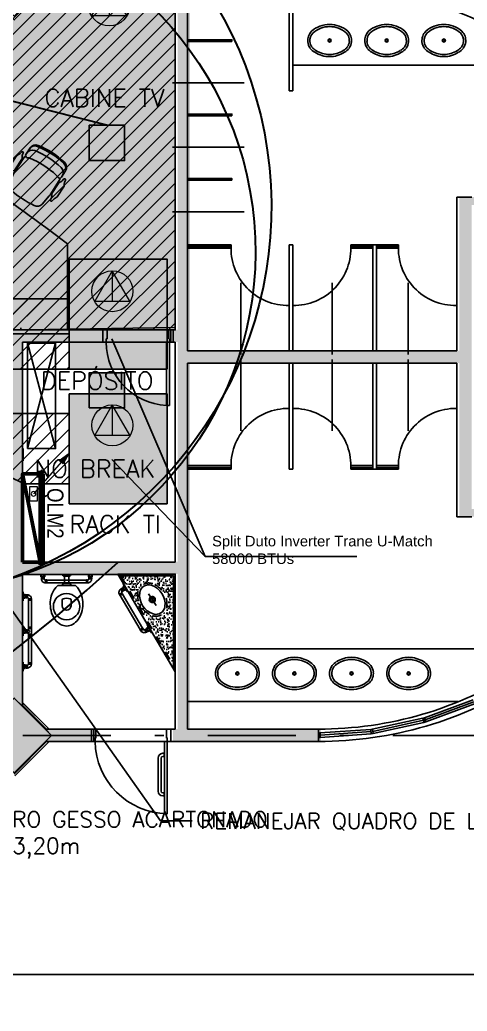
# Model space of a CAD drawing. Header units: millimetres. Extents: x 182 to 575, y -105 to 95.
# Drawn here: x 337.6 to 342.68, y -5.39 to 5.88 of the extents above; entities that cross this region are included whole.
import ezdxf
from ezdxf import colors
from ezdxf.entities.mleader import LeaderData, LeaderLine
from ezdxf.math import Vec2, Vec3

# ---------------------------------------------------------------- set-up
doc = ezdxf.new("R2010")
doc.units = ezdxf.units.MM
doc.header["$MEASUREMENT"] = 0
doc.linetypes.add('DASHDOT', pattern=[1, 0.5, -0.25, 0, -0.25])
doc.linetypes.add('DASHED', pattern=[0.75, 0.5, -0.25])
for name, color, linetype, lineweight in [('1', 1, 'Continuous', 9), ('2', 2, 'Continuous', 20), ('252', 252, 'Continuous', 20), ('3', 3, 'Continuous', 20), ('auxiliar eletrica 252', 252, 'Continuous', 20), ('auxiliar eletrica am', 2, 'Continuous', 20), ('eletroduto eletrica', 152, 'EL', 30), ('Quadros eletricos', 5, 'Continuous', 50), ('TEXTO ELETRICA', 2, 'Continuous', 20)]:
    doc.layers.add(name, color=color, linetype=linetype, lineweight=lineweight)
for name, color, linetype in [('ALV_HT', 253, 'Continuous'), ('ar condicionado', 160, 'Continuous'), ('base', 253, 'Continuous'), ('construir', 10, 'Continuous'), ('CORRIMÃO', 41, 'Continuous'), ('EIXOS', 31, 'DASHDOT'), ('FORRO', 253, 'Continuous'), ('LAY_1', 1, 'Continuous'), ('LAY_2', 2, 'Continuous'), ('LUMINOTECNICA', 170, 'Continuous'), ('Mob', 252, 'Continuous'), ('PVC', 2, 'Continuous'), ('SAN', 1, 'Continuous'), ('SANFINAL', 7, 'Continuous')]:
    doc.layers.add(name, color=color, linetype=linetype)
doc.styles.add('ARIAL', font='arial.ttf')
doc.styles.get("Standard").update_dxf_attribs({"font": 'romans.shx'})
doc.styles.add('TECNO', font='technic_.ttf', dxfattribs={"width": 0.7})
doc.linetypes.add('EL', pattern='A,0.5,-0.2,["EL",Standard,S=0.1,R=0,X=-0.08,Y=-0.05],-0.175', length=0.875)

# ---------------------------------------------------------------- blocks, each defined once
blk = doc.blocks.new('XR_BL2_AND_MON-REV15$0$P50X50')
at = {"layer": 'base'}
blk.add_hatch(color=256, dxfattribs=at).paths.add_polyline_path([(0, -0.424), (0.424, 0), (0, 0.424), (-0.424, 0)])
at = {"layer": 'base', "linetype": 'ByBlock'}
blk.add_lwpolyline([(0, -0.424), (0.424, 0), (0, 0.424), (-0.424, 0)], close=True, dxfattribs=at)
blk = doc.blocks.new('XR_BL2_AND_MON-REV15$0$PILAR 60X60_45')
at = {"layer": 'base'}
blk.add_blockref('XR_BL2_AND_MON-REV15$0$P50X50', (0, 0), dxfattribs=at)
blk = doc.blocks.new('XR_BL2_AND_MON-REV15$0$P8014PL')
at = {"layer": 'base'}
for p, q in [((-0.075, 0.14), (-0.075, 0.859)), ((-0.075, 0.859), (-0.04, 0.859)), ((-0.04, 0.14), (-0.04, 0.859)), ((-0.8, 0), (-0.8, 0.14)), ((-0.8, 0.14), (-0.76, 0.14)), ((-0.76, 0.1), (-0.76, 0.14)), ((-0.04, 0.14), (-0.075, 0.14)), ((-0.04, 0.1), (-0.04, 0.14)), ((0, 0.14), (-0.04, 0.14)), ((0, 0), (0, 0.14)), ((-0.8, 0), (-0.75, 0)), ((-0.76, 0.1), (-0.75, 0.1)), ((-0.75, 0), (-0.75, 0.1)), ((-0.05, 0), (-0.05, 0.1)), ((-0.04, 0.1), (-0.05, 0.1)), ((0, 0), (-0.05, 0))]:
    blk.add_line(p, q, dxfattribs=at)
blk.add_arc((-0.04, 0.14), 0.72, 92.7863, 180, dxfattribs=at)
blk = doc.blocks.new('Cuba01_pl')
at = {"layer": 'SAN'}
for radius in [0.018, 0.013]:
    blk.add_circle((0, 0), radius, dxfattribs=at)
at = {"layer": 'SANFINAL'}
for centre, radius, start, end in [((-0.071, -0.03), 0.191, 120.725, 141.4841), ((-0.002, -0.124), 0.307, 89.5504, 122.7375), ((-0.002, -0.124), 0.282, 89.5504, 122.828), ((0.002, -0.124), 0.307, 57.2625, 90.4496), ((0.002, -0.124), 0.282, 57.172, 90.4496), ((0.071, -0.03), 0.191, 38.5159, 59.275), ((-0.097, 0.001), 0.152, 174.4524, 224.3819), ((-0.091, -0.004), 0.159, 144.5232, 173.1767), ((-0.091, -0.004), 0.134, 144.8047, 173.0573), ((-0.097, 0.001), 0.127, 174.578, 224.0021), ((-0.071, -0.03), 0.166, 120.5755, 141.2533), ((0.071, -0.03), 0.166, 38.7467, 59.4245), ((0.097, 0.001), 0.127, 315.9979, 5.422), ((0.091, -0.004), 0.134, 6.9427, 35.1953), ((0.097, 0.001), 0.152, 315.6181, 5.5476), ((0.091, -0.004), 0.159, 6.8233, 35.4768), ((-0.002, 0.123), 0.306, 228.3244, 270.4838), ((-0.002, 0.123), 0.281, 228.5041, 270.4838), ((0.002, 0.123), 0.281, 269.5162, 311.4959), ((0.002, 0.123), 0.306, 269.5162, 311.6756)]:
    blk.add_arc(centre, radius, start, end, dxfattribs=at)
blk = doc.blocks.new('W_BARRA_VASO_3ART2')
at = {"layer": 'PVC', "color": 0}
for p, q in [((0, 0), (0, -0.006)), ((0.103, 0), (0.103, -0.006)), ((0.4, 0), (0.4, -0.006)), ((0.503, 0), (0.503, -0.006)), ((0.8, 0), (0.8, -0.006)), ((0.903, 0), (0.903, -0.006)), ((0, -0.006), (0.103, -0.006)), ((0.03, -0.006), (0.03, -0.03)), ((0.03, -0.03), (0.073, -0.03)), ((0.035, -0.052), (0.035, -0.04)), ((0.035, -0.04), (0.068, -0.04)), ((0.068, -0.052), (0.035, -0.052)), ((0.035, -0.052), (0.036, -0.055)), ((0.036, -0.03), (0.036, -0.04)), ((0.036, -0.055), (0.067, -0.055)), ((0.041, -0.006), (0.041, -0.03)), ((0.062, -0.006), (0.062, -0.03)), ((0.067, -0.03), (0.067, -0.04)), ((0.068, -0.052), (0.067, -0.055)), ((0.068, -0.052), (0.068, -0.04)), ((0.073, -0.006), (0.073, -0.03)), ((0.083, -0.067), (0.081, -0.068)), ((0.081, -0.1), (0.081, -0.068)), ((0.083, -0.101), (0.081, -0.1)), ((0.083, -0.067), (0.083, -0.101)), ((0.083, -0.067), (0.095, -0.067)), ((0.083, -0.101), (0.095, -0.101)), ((0.095, -0.101), (0.095, -0.067)), ((0.405, -0.068), (0.095, -0.068)), ((0.405, -0.1), (0.095, -0.1)), ((0.503, -0.006), (0.4, -0.006)), ((0.405, -0.101), (0.405, -0.067)), ((0.417, -0.067), (0.405, -0.067)), ((0.417, -0.101), (0.405, -0.101)), ((0.417, -0.067), (0.417, -0.101)), ((0.417, -0.067), (0.42, -0.068)), ((0.417, -0.101), (0.42, -0.1)), ((0.42, -0.1), (0.42, -0.068)), ((0.436, -0.068), (0.42, -0.068)), ((0.483, -0.1), (0.42, -0.1)), ((0.43, -0.006), (0.43, -0.03)), ((0.473, -0.03), (0.43, -0.03)), ((0.435, -0.051), (0.435, -0.039)), ((0.468, -0.039), (0.435, -0.039)), ((0.435, -0.051), (0.436, -0.054)), ((0.435, -0.051), (0.468, -0.051)), ((0.436, -0.03), (0.436, -0.039)), ((0.467, -0.054), (0.436, -0.054)), ((0.436, -0.068), (0.436, -0.054)), ((0.441, -0.006), (0.441, -0.03)), ((0.462, -0.006), (0.462, -0.03)), ((0.467, -0.03), (0.467, -0.039)), ((0.468, -0.051), (0.467, -0.054)), ((0.467, -0.068), (0.467, -0.054)), ((0.483, -0.068), (0.467, -0.068)), ((0.468, -0.051), (0.468, -0.039)), ((0.473, -0.006), (0.473, -0.03)), ((0.486, -0.067), (0.483, -0.068)), ((0.483, -0.1), (0.483, -0.068)), ((0.486, -0.101), (0.483, -0.1)), ((0.486, -0.067), (0.486, -0.101)), ((0.486, -0.067), (0.498, -0.067)), ((0.486, -0.101), (0.498, -0.101)), ((0.498, -0.101), (0.498, -0.067)), ((0.498, -0.068), (0.808, -0.068)), ((0.498, -0.1), (0.808, -0.1)), ((0.903, -0.006), (0.8, -0.006)), ((0.808, -0.101), (0.808, -0.067)), ((0.82, -0.067), (0.808, -0.067)), ((0.82, -0.101), (0.808, -0.101)), ((0.82, -0.067), (0.82, -0.101)), ((0.82, -0.067), (0.822, -0.068)), ((0.82, -0.101), (0.822, -0.1)), ((0.822, -0.1), (0.822, -0.068)), ((0.83, -0.006), (0.83, -0.03)), ((0.873, -0.03), (0.83, -0.03)), ((0.868, -0.04), (0.835, -0.04)), ((0.835, -0.052), (0.835, -0.04)), ((0.835, -0.052), (0.868, -0.052)), ((0.835, -0.052), (0.836, -0.055)), ((0.836, -0.03), (0.836, -0.04)), ((0.867, -0.055), (0.836, -0.055)), ((0.841, -0.006), (0.841, -0.03)), ((0.862, -0.006), (0.862, -0.03)), ((0.867, -0.03), (0.867, -0.04)), ((0.868, -0.052), (0.867, -0.055)), ((0.868, -0.052), (0.868, -0.04)), ((0.873, -0.006), (0.873, -0.03))]:
    blk.add_line(p, q, dxfattribs=at)
for centre, radius, start, end in [((0.081, -0.055), 0.0453, 179.998, 270.002), ((0.081, -0.055), 0.0136, 179.5263, 270), ((0.452, -0.062), 0.0172, 202.6199, 337.3801), ((0.822, -0.055), 0.0136, 270, 0.4737), ((0.822, -0.055), 0.0453, 269.998, 0.002)]:
    blk.add_arc(centre, radius, start, end, dxfattribs=at)
blk = doc.blocks.new('BAC-PL2')
for p, q in [((0, 0), (0.005, 0)), ((0.025, 0.025), (0.105, 0.025)), ((0.025, -0.025), (0.105, -0.025))]:
    blk.add_line(p, q)
for points in [[(0.13, 0.1), (0.13, -0.1, 0.056984), (0.163, -0.131, 0.085116), (0.249, -0.174, 0.090221), (0.34, -0.185, 0.074494), (0.439, -0.17, 0.085116), (0.517, -0.131, 0.106255), (0.572, -0.068, 0.128271), (0.59, 0, 0.128271), (0.572, 0.068, 0.106255), (0.517, 0.131, 0.085116), (0.439, 0.17, 0.074494), (0.34, 0.185, 0.074494), (0.241, 0.17, 0.085116), (0.163, 0.131, 0.056984)], [(0.295, 0.05, 0.326276), (0.281, 0.04, 0.155871), (0.281, -0.04, 0.326276), (0.295, -0.05), (0.36, -0.05, 1), (0.36, 0.05)]]:
    blk.add_lwpolyline(points, format="xyb", close=True)
for points in [[(0, -0.05, 0.414214), (0.025, -0.025), (0.025, 0.025, 0.414483), (0, 0.05)], [(0.13, 0.05, 0.414483), (0.105, 0.025), (0.105, -0.025, 0.414214), (0.13, -0.05)]]:
    blk.add_lwpolyline(points, format="xyb")
blk.add_circle((0.37, 0), 0.15)
blk = doc.blocks.new('DEF')
at = {"layer": 'PVC', "color": 0}
for p, q in [((0, 0.641), (0.006, 0.641)), ((0.006, 0.641), (0.006, 0.538)), ((0.006, 0.611), (0.03, 0.611)), ((0.006, 0.6), (0.03, 0.6)), ((0.006, 0.578), (0.03, 0.578)), ((0.006, 0.567), (0.03, 0.567)), ((0.03, 0.611), (0.03, 0.567)), ((0.03, 0.605), (0.04, 0.605)), ((0.03, 0.573), (0.04, 0.573)), ((0.04, 0.606), (0.04, 0.573)), ((0.052, 0.606), (0.04, 0.606)), ((0.052, 0.573), (0.04, 0.573)), ((0.052, 0.573), (0.052, 0.606)), ((0.052, 0.606), (0.055, 0.605)), ((0.052, 0.573), (0.055, 0.573)), ((0.055, 0.605), (0.055, 0.573)), ((0, 0.538), (0.006, 0.538)), ((0.067, 0.557), (0.068, 0.56)), ((0.067, 0.557), (0.101, 0.557)), ((0.067, 0.557), (0.067, 0.545)), ((0.101, 0.545), (0.067, 0.545)), ((0.1, 0.56), (0.068, 0.56)), ((0.068, 0.095), (0.068, 0.545)), ((0.101, 0.557), (0.1, 0.56)), ((0.1, 0.095), (0.1, 0.545)), ((0.101, 0.557), (0.101, 0.545)), ((0, 0.103), (0.006, 0.103)), ((0, 0), (0.006, 0)), ((0.006, 0), (0.006, 0.103)), ((0.006, 0.073), (0.03, 0.073)), ((0.006, 0.062), (0.03, 0.062)), ((0.006, 0.041), (0.03, 0.041)), ((0.006, 0.03), (0.03, 0.03)), ((0.03, 0.03), (0.03, 0.073)), ((0.03, 0.067), (0.04, 0.067)), ((0.03, 0.036), (0.04, 0.036)), ((0.052, 0.068), (0.04, 0.068)), ((0.04, 0.035), (0.04, 0.068)), ((0.052, 0.035), (0.04, 0.035)), ((0.052, 0.068), (0.052, 0.035)), ((0.052, 0.068), (0.055, 0.067)), ((0.052, 0.035), (0.055, 0.036)), ((0.055, 0.036), (0.055, 0.067)), ((0.101, 0.095), (0.067, 0.095)), ((0.067, 0.083), (0.067, 0.095)), ((0.067, 0.083), (0.101, 0.083)), ((0.067, 0.083), (0.068, 0.081)), ((0.1, 0.081), (0.068, 0.081)), ((0.101, 0.083), (0.1, 0.081)), ((0.101, 0.083), (0.101, 0.095))]:
    blk.add_line(p, q, dxfattribs=at)
for centre, radius, start, end in [((0.055, 0.56), 0.0136, 0, 90.4737), ((0.055, 0.56), 0.0453, 359.998, 90.002), ((0.055, 0.081), 0.0136, 269.5263, 0), ((0.055, 0.081), 0.0453, 269.998, 0.002)]:
    blk.add_arc(centre, radius, start, end, dxfattribs=at)
blk = doc.blocks.new('XR_BL2_AND_MON-REV15$0$P2000501')
for points in [[(0.231, -0.362, 0.149389), (0.24, -0.334), (0.24, -0.142, 0.03724), (0.239, -0.127), (0.221, -0.006, 0.342214), (0.154, 0.058, 0.051556), (-0.154, 0.058, 0.342214), (-0.221, -0.006), (-0.239, -0.127, 0.03724), (-0.24, -0.142), (-0.24, -0.334, 0.149389), (-0.231, -0.362)], [(0.24, -0.397, -0.36261), (0.178, -0.471, -0.08991), (-0.178, -0.471, -0.36261), (-0.24, -0.397)], [(0.24, -0.453, -0.36261), (0.178, -0.527, -0.08991), (-0.178, -0.527, -0.36261), (-0.24, -0.453)]]:
    blk.add_lwpolyline(points, format="xyb")
for points in [[(-0.254, -0.154, -0.164851), (-0.25, -0.166), (-0.25, -0.31, -0.164851), (-0.254, -0.322, 0.162089), (-0.273, -0.375, -1), (-0.297, -0.375, 0.162089), (-0.316, -0.322, -0.164851), (-0.32, -0.31), (-0.32, -0.166, -0.164851), (-0.316, -0.154, 0.162089), (-0.297, -0.1, -1), (-0.273, -0.1, 0.162089)], [(0.25, -0.166), (0.25, -0.31, 0.164851), (0.254, -0.322, -0.162089), (0.273, -0.375, 1), (0.297, -0.375, -0.162089), (0.316, -0.322, 0.164851), (0.32, -0.31), (0.32, -0.166, 0.164851), (0.316, -0.154, -0.162089), (0.297, -0.1, 1), (0.273, -0.1, -0.162089), (0.254, -0.154, 0.164851)], [(-0.178, -0.368, 0.08991), (0.178, -0.368, 0.086278), (0.203, -0.359, -0.57735), (0.24, -0.381), (0.24, -0.468, -0.36261), (0.178, -0.542, -0.08991), (-0.178, -0.542, -0.36261), (-0.24, -0.468), (-0.24, -0.381, -0.57735), (-0.203, -0.359, 0.086278)]]:
    blk.add_lwpolyline(points, format="xyb", close=True)
blk = doc.blocks.new('40x40-4000')
at = {"layer": 'LUMINOTECNICA', "ltscale": 0.8}
h = blk.add_hatch(color=81, dxfattribs=at)
h.dxf.hatch_style = 1
h.paths.add_polyline_path([(-0.2, -0.2), (0.2, -0.2), (0.2, 0.2), (-0.2, 0.2)])
blk.add_lwpolyline([(-0.2, -0.2), (0.2, -0.2), (0.2, 0.2), (-0.2, 0.2)], close=True, dxfattribs=at)
blk = doc.blocks.new('LUMINOSO')
at = {"layer": '252', "ltscale": 1.5}
blk.add_hatch(color=150, dxfattribs=at).paths.add_polyline_path([(23604.51, 19492.51), (23604.51, 19481.45), (23610.89, 19481.45)])
at = {"layer": '1', "color": 150, "linetype": 'Continuous'}
for p, q in [((23604.51, 19492.51), (23604.51, 19481.45)), ((23610.88, 19481.19), (23610.89, 19481.2))]:
    blk.add_line(p, q, dxfattribs=at)
at = {"layer": 'TEXTO ELETRICA', "color": 150, "ltscale": 10}
for p, q in [((23604.51, 19492.51), (23598.12, 19481.45)), ((23610.89, 19481.45), (23604.51, 19492.51)), ((23598.12, 19481.45), (23610.89, 19481.45))]:
    blk.add_line(p, q, dxfattribs=at)
blk.add_circle((23604.54, 19485.06), 7.45, dxfattribs=at)
blk = doc.blocks.new('desce')
at = {"layer": '252', "ltscale": 1.5}
blk.add_hatch(color=20, dxfattribs=at).paths.add_polyline_path([(22256.57, 19281.25), (22249.6, 19277.54), (22251.94, 19274.85)])
at = {"layer": '2', "color": 20}
blk.add_circle((22229.18, 19257.37), 1.59, dxfattribs=at)
at = {"layer": '3', "color": 20}
for p, q in [((22256.57, 19281.25), (22249.6, 19277.54)), ((22251.94, 19274.85), (22256.57, 19281.25)), ((22250.77, 19276.19), (22229.18, 19257.37)), ((22249.6, 19277.54), (22251.94, 19274.85))]:
    blk.add_line(p, q, dxfattribs=at)

msp = doc.modelspace()

# ---------------------------------------------------------------- hatches: boundary and pattern name
at = {"layer": 'ar condicionado'}
h = msp.add_hatch(dxfattribs=at)
h.set_pattern_fill('ANSI31', color=256)
edge = h.paths.add_edge_path()
edge.add_line((325.241, 1.006), (336.815, 1.006))
edge.add_line((336.815, 1.006), (336.815, 1.406))
edge.add_line((336.815, 1.406), (325.191, 1.406))
edge.add_arc((325.191, 1.056), 0.35, 90, 180)
edge.add_line((324.841, 1.056), (324.841, -1.499))
edge.add_line((324.841, -1.499), (325.241, -1.499))
edge.add_line((325.241, -1.499), (325.241, 1.006))
edge = h.paths.add_edge_path()
edge.add_line((338.166, 2.311), (336.944, 2.311))
edge.add_line((336.944, 2.311), (331.483, 2.311))
edge.add_line((331.483, 2.311), (331.483, 5.765))
edge.add_line((331.483, 5.765), (331.083, 5.765))
edge.add_line((331.083, 5.765), (331.083, 2.261))
edge.add_arc((331.433, 2.261), 0.35, 180, 270)
edge.add_line((331.433, 1.911), (338.166, 1.911))
edge.add_line((338.166, 1.911), (338.166, 2.311))
h.paths.add_polyline_path([(336.079, 2.279), (336.379, 2.279), (336.379, 1.979), (336.079, 1.979)], flags=16)
h.paths.add_polyline_path([(336.128, 2.23), (336.329, 2.23), (336.329, 2.029), (336.128, 2.029)], flags=0)
h.paths.add_polyline_path([(336.183, 2.175), (336.275, 2.175), (336.275, 2.083), (336.183, 2.083)], flags=0)
edge = h.paths.add_edge_path(flags=0)
edge.add_line((338.166, 2.711), (336.994, 2.711))
edge.add_line((336.994, 2.711), (336.994, 5.765))
edge.add_line((336.994, 5.765), (336.594, 5.765))
edge.add_line((336.594, 5.765), (336.594, 2.661))
edge.add_arc((336.944, 2.661), 0.35, 180, 270)
edge.add_line((336.944, 2.311), (338.166, 2.311))
edge.add_line((338.166, 2.311), (338.166, 2.711))
h.paths.add_polyline_path([(331.483, 1.006), (331.083, 1.006), (331.083, -1.499), (331.483, -1.499)], flags=17)
h = msp.add_hatch(dxfattribs=at)
h.set_pattern_fill('ANSI31', color=256)
edge = h.paths.add_edge_path()
edge.add_line((338.166, 2.711), (335.744, 2.711))
edge.add_line((335.744, 2.711), (335.744, 5.765))
edge.add_line((335.744, 5.765), (335.344, 5.765))
edge.add_line((335.344, 5.765), (335.344, 2.661))
edge.add_arc((335.694, 2.661), 0.35, 180, 270)
edge.add_line((335.694, 2.311), (338.166, 2.311))
edge.add_line((338.166, 2.311), (338.166, 2.711))
h.paths.add_polyline_path([(338.166, 1.406), (336.815, 1.406), (336.815, 1.006), (337.317, 0.768), (337.636, 0.616), (337.657, 0.606), (338.166, 0.606)])
h = msp.add_hatch(color=256, dxfattribs=at)
h.dxf.hatch_style = 1
h.paths.add_polyline_path([(338.166, 3.161), (338.166, 1.911), (339.278, 1.911), (339.278, 3.161)])
h = msp.add_hatch(color=256, dxfattribs=at)
h.dxf.hatch_style = 1
h.paths.add_polyline_path([(338.166, 1.631), (338.166, 0.381), (339.278, 0.381), (339.278, 1.631)])
at = {"layer": 'base'}
for points in [[(342.596, 2.119), (342.596, 3.866), (342.766, 3.866), (342.766, 3.776), (342.736, 3.776), (342.736, 0.322), (342.766, 0.322), (342.766, 0.232), (342.596, 0.232), (342.596, 1.979), (339.536, 1.979), (339.536, -2.181), (341.024, -2.181), (341.024, -2.321), (339.346, -2.321), (339.346, -2.181), (339.396, -2.181), (339.396, -0.419), (337.636, -0.419), (337.636, -1.922), (337.541, -1.827), (337.446, -1.922), (337.446, 2.359), (338.546, 2.359), (338.546, 2.219), (337.636, 2.219), (337.636, -0.279), (339.396, -0.279), (339.396, 2.219), (339.346, 2.219), (339.346, 2.359), (339.396, 2.359), (339.396, 6.279), (337.895, 6.279), (337.965, 6.349), (337.895, 6.419), (341.024, 6.419), (341.024, 6.279), (339.536, 6.279), (339.536, 2.119)], [(337.895, -2.183), (337.965, -2.253), (337.895, -2.323), (338.419, -2.323), (338.419, -2.183)], [(338.446, -2.183), (338.446, -2.323), (337.895, -2.323), (337.965, -2.253), (337.895, -2.183)]]:
    msp.add_hatch(color=256, dxfattribs=at).paths.add_polyline_path(points)
at = {"layer": 'construir'}
h = msp.add_hatch(dxfattribs=at)
h.set_pattern_fill('ANSI31', color=256)
edge = h.paths.add_edge_path()
edge.add_line((325.041, 7.014), (325.041, 8.432))
edge.add_line((325.041, 8.432), (328.158, 8.432))
edge.add_line((328.158, 8.432), (328.158, 8.522))
edge.add_line((328.158, 8.522), (337.471, 8.522))
edge.add_line((337.471, 8.522), (337.471, 6.701))
edge.add_line((337.471, 6.701), (337.117, 6.347))
edge.add_line((337.117, 6.347), (337.546, 5.917))
edge.add_line((337.546, 5.917), (337.933, 6.272))
edge.add_line((337.933, 6.272), (339.369, 6.273))
edge.add_line((339.369, 6.273), (339.369, 2.36))
edge.add_line((339.369, 2.36), (337.446, 2.361))
edge.add_line((337.446, 2.361), (337.446, 2.923))
edge.add_arc((325.056, -13.791), 20.805, 53.4502, 90.0423)
at = {"layer": 'CORRIMÃO', "linetype": 'ByBlock'}
h = msp.add_hatch(dxfattribs=at)
h.set_pattern_fill('AR-CONC', color=0, scale=0.0125, angle=90, style=0)
h.set_pattern_definition([(140, (373.54582, -14.487), (0.00784402, 0.08965752), [0.009375, -0.103125]), (85, (373.54582, -14.487), (-0.09402402, -0.01734392), [0.0075, -0.0825]), (190.4514, (373.54647, -14.47953), (-0.08617994, 0.07231367), [0.00796752, -0.08764276]), (136.1842, (373.52082, -14.487), (0.02068988, 0.13340513), [0.0140625, -0.1546875]), (186.6356, (373.52254, -14.47588), (-0.12176473, 0.11683284), [0.0119513, -0.13146412]), (81.1842, (373.52082, -14.487), (-0.1217648, 0.11683274), [0.01125, -0.12375]), (111, (373.52707, -14.4745), (0.05032736, 0.07461338), [0.009375, -0.103125]), (56, (373.52707, -14.4745), (-0.09064376, 0.03041442), [0.0075, -0.0825]), (161.4514, (373.53126, -14.46828), (-0.04031631, 0.10502783), [0.00796752, -0.08764276]), (127.5, (373.54582, -14.487), (-0.041611732, 0.001519982), [0, -0.0815, 0, -0.08375, 0, -0.0828125]), (97.5, (373.54582, -14.487), (-0.049301464, 0.03288369), [0, -0.04775, 0, -0.079625, 0, -0.0315625]), (57.5, (373.54582, -14.514874), (0.00281936, 0.066727805), [0, -0.03125, 0, -0.0975, 0, -0.129375]), (47.5, (373.54582, -14.527374), (-0.01251312, 0.07289827), [0, -0.040625, 0, -0.06475, 0, -0.091875])])
h.paths.add_polyline_path([(338.752, -0.439), (339.061, -0.965, -0.069439), (339.166, -1.144), (339.349, -1.456), (339.349, -0.439)])
h.paths.add_polyline_path([(339.274, -0.79, 0.359179), (339.105, -0.526, 0.472393), (338.945, -0.628, 0.358975), (339.114, -0.892, 0.471699)], flags=16)
h.paths.add_polyline_path([(339.253, -0.787, 0.000015), (339.253, -0.787, -0.471257), (339.12, -0.872, -0.359176), (338.966, -0.63, 0.358974), (339.12, -0.872, 0.471701)], flags=0)
h.paths.add_polyline_path([(339.143, -0.707, -1.732057), (339.091, -0.68, -0.577348)], flags=0)
h.paths.add_polyline_path([(339.128, -0.697, -1), (339.09, -0.721, -1)], flags=0)
h.paths.add_polyline_path([(339.283, -0.589, -1), (339.283, -0.624, -1)], flags=16)
at = {"layer": 'FORRO', "transparency": 33554602}
h = msp.add_hatch(color=256, dxfattribs=at)
h.dxf.hatch_style = 1
h.paths.add_polyline_path([(315.065, 5.908), (319.215, 5.908), (319.215, -2.158), (317.246, -2.158), (317.275, -2.203), (337.167, -2.203), (337.441, -1.929), (337.441, 2.352), (339.369, 2.384), (339.369, 6.277), (337.938, 6.277), (337.541, 5.88), (337.081, 6.354), (337.471, 6.743), (337.471, 8.522), (312.611, 8.432), (312.636, 6.718), (313, 6.354), (312.548, 5.887), (312.142, 6.279), (310.685, 6.277), (310.685, 2.357), (312.636, 2.357), (312.641, -1.929), (312.915, -2.203), (317.275, -2.203), (317.246, -2.158), (315.065, -2.158)])
h.paths.add_polyline_path([(319.215, 5.908), (324.617, 5.908), (324.617, -2.158), (319.215, -2.158)], flags=17)
h.paths.add_polyline_path([(325.465, 5.908), (330.867, 5.908), (330.867, -2.158), (325.465, -2.158)], flags=16)
h.paths.add_polyline_path([(330.867, 5.908), (335.017, 5.908), (335.017, -2.158), (330.867, -2.158)], flags=16)

# ---------------------------------------------------------------- linework, layer by layer
at = {"layer": 'ALV_HT', "color": 0, "ltscale": 0.5}
msp.add_line((338.717, -0.419, 195.166), (339.369, -1.529, 195.166), dxfattribs=at)
at = {"layer": 'ar condicionado', "color": 7}
for p, q in [((338.649, 2.255), (339.711, -0.218)), ((338.649, 0.885), (339.711, -0.218)), ((339.711, -0.218), (341.433, -0.218))]:
    msp.add_line(p, q, dxfattribs=at)
at = {"layer": 'ar condicionado'}
msp.add_line((336.815, 1.006), (337.657, 0.606), dxfattribs=at)
for points in [[(331.483, 2.311), (331.483, 5.765), (331.083, 5.765), (331.083, 2.261, 0.414214), (331.433, 1.911), (338.166, 1.911), (338.166, 2.311)], [(335.744, 2.711), (335.744, 5.765), (335.344, 5.765), (335.344, 2.661, 0.414214), (335.694, 2.311), (338.166, 2.311), (338.166, 2.711)]]:
    msp.add_lwpolyline(points, format="xyb", close=True, dxfattribs=at)
for points in [[(338.166, 3.161), (338.166, 1.911), (339.278, 1.911), (339.278, 3.161)], [(338.166, 1.631), (338.166, 0.381), (339.278, 0.381), (339.278, 1.631)]]:
    msp.add_lwpolyline(points, close=True, dxfattribs=at)
msp.add_lwpolyline([(337.649, 0.606), (338.166, 0.606), (338.166, 1.406), (325.291, 1.406)], dxfattribs=at)
at = {"layer": 'auxiliar eletrica am', "ltscale": 1.8, "elevation": 195.166}
msp.add_lwpolyline([(337.719, 0.41), (337.719, 0.577), (337.803, 0.577), (337.803, 0.41)], close=True, dxfattribs=at)
at = {"layer": 'base'}
for p, q in [((339.369, 2.359, 195.166), (339.369, 6.279, 195.166)), ((339.369, 2.357, 195.166), (339.369, 6.277, 195.166)), ((339.369, 2.357, 195.166), (339.369, 6.277, 195.166)), ((339.509, 2.119, 195.166), (339.509, 6.279, 195.166)), ((339.509, 2.117, 195.166), (339.509, 6.277, 195.166)), ((339.509, 2.117, 195.166), (339.509, 6.277, 195.166)), ((340.664, 6.274, -73.847), (340.664, 5.074, -73.847)), ((340.704, 6.274, -73.847), (340.704, 5.074, -73.847)), ((343.509, 5.366, 99.919), (340.704, 5.366, 99.919)), ((340.704, 5.074, -73.847), (340.664, 5.074, -73.847)), ((339.369, 4.833, 195.166), (339.369, 4.983, 195.166)), ((339.369, 4.83, 195.166), (339.369, 4.98, 195.166)), ((342.569, 3.866, 195.166), (342.739, 3.866, 195.166)), ((342.569, 2.119, 195.166), (342.569, 3.866, 195.166)), ((339.369, 3.623, 195.166), (339.369, 3.773, 195.166)), ((339.369, 3.62, 195.166), (339.369, 3.77, 195.166)), ((339.514, 3.324, -165.12), (340.004, 3.324, -178.055)), ((339.514, 3.304, -165.12), (340.003, 3.304, -178.031)), ((339.514, 3.284, -165.12), (340.003, 3.284, -178.023)), ((340.664, 3.324, -73.847), (340.664, 2.124, -73.847)), ((340.704, 3.324, -73.847), (340.664, 3.324, -73.847)), ((340.704, 3.324, -73.847), (340.704, 2.124, -73.847)), ((341.614, 3.324, -73.847), (341.362, 3.324, -80.473)), ((341.614, 3.304, -73.847), (341.363, 3.304, -80.448)), ((341.614, 3.284, -73.847), (341.364, 3.284, -80.44)), ((341.614, 3.324, -73.847), (341.614, 2.124, -73.847)), ((341.654, 3.324, -73.847), (341.614, 3.324, -73.847)), ((341.654, 3.324, -73.847), (341.654, 2.124, -73.847)), ((341.654, 3.324, -73.847), (341.905, 3.324, -80.473)), ((341.654, 3.304, -73.847), (341.904, 3.304, -80.448)), ((341.654, 3.284, -73.847), (341.904, 3.284, -80.44)), ((339.369, 2.384, 195.166), (339.369, 2.534, 195.166)), ((339.369, 2.381, 195.166), (339.369, 2.531, 195.166)), ((337.616, 2.381, 195.166), (337.616, 2.357, 195.166)), ((338.546, 2.357, 195.166), (338.546, 2.217, 195.166)), ((339.269, 2.357), (338.569, 2.357)), ((338.596, 2.357, 195.166), (339.296, 2.357, 195.166)), ((339.319, 2.219, 195.166), (339.319, 2.359, 195.166)), ((339.319, 2.359, 195.166), (339.369, 2.359, 195.166)), ((339.319, 2.217, 195.166), (339.319, 2.357, 195.166)), ((339.319, 2.217, 195.166), (339.319, 2.357, 195.166)), ((339.319, 2.357, 195.166), (339.369, 2.357, 195.166)), ((339.319, 2.357, 195.166), (339.369, 2.357, 195.166)), ((338.516, 2.217, 195.166), (337.636, 2.217, 195.166)), ((337.636, -0.282, 195.166), (337.636, 2.217, 195.166)), ((338.546, 2.217, 195.166), (337.636, 2.217, 195.166)), ((337.636, -0.282, 195.166), (337.636, 2.217, 195.166)), ((337.691, 1.009, 153.378), (338.011, 2.209, 153.378)), ((337.691, 2.209, 153.378), (338.011, 1.009, 153.378)), ((338.011, 1.009), (337.691, 2.209)), ((338.011, 2.209), (337.691, 1.009)), ((338.539, 2.217), (339.244, 2.217)), ((339.271, 2.217, 195.166), (338.586, 2.217, 195.166)), ((339.369, 2.219, 195.166), (339.319, 2.219, 195.166)), ((339.369, 2.217, 195.166), (339.319, 2.217, 195.166)), ((339.369, 2.217, 195.166), (339.319, 2.217, 195.166)), ((339.369, -0.279, 195.166), (339.369, 2.219, 195.166)), ((339.369, -0.282, 195.166), (339.369, 2.217, 195.166)), ((339.369, -0.282, 195.166), (339.369, 2.217, 195.166)), ((342.569, 2.119, 195.166), (339.509, 2.119, 195.166)), ((342.569, 1.979, 195.166), (339.509, 1.979, 195.166)), ((339.509, -2.181, 195.166), (339.509, 1.979, 195.166)), ((339.509, -2.183, 195.166), (339.509, 1.977, 195.166)), ((339.509, -2.183, 195.166), (339.509, 1.977, 195.166)), ((340.664, 0.774, -73.847), (340.664, 1.974, -73.847)), ((340.704, 0.774, -73.847), (340.704, 1.974, -73.847)), ((341.614, 0.774, -73.847), (341.614, 1.974, -73.847)), ((341.654, 0.774, -73.847), (341.654, 1.974, -73.847)), ((342.569, 0.232, 195.166), (342.569, 1.979, 195.166)), ((337.641, 0.869, 195.166), (337.641, 1.009, 195.166)), ((339.369, 0.872, 195.166), (339.369, 1.012, 195.166)), ((339.369, 0.869, 195.166), (339.369, 1.009, 195.166)), ((339.514, 0.814, -165.12), (340.003, 0.814, -178.023)), ((339.514, 0.794, -165.12), (340.003, 0.794, -178.031)), ((341.614, 0.794, -73.847), (341.363, 0.794, -80.448)), ((341.614, 0.814, -73.847), (341.364, 0.814, -80.44)), ((341.654, 0.814, -73.847), (341.904, 0.814, -80.44)), ((341.654, 0.794, -73.847), (341.904, 0.794, -80.448)), ((339.514, 0.774, -165.12), (340.004, 0.774, -178.055)), ((340.704, 0.774, -73.847), (340.664, 0.774, -73.847)), ((341.614, 0.774, -73.847), (341.362, 0.774, -80.473)), ((341.654, 0.774, -73.847), (341.614, 0.774, -73.847)), ((341.654, 0.774, -73.847), (341.905, 0.774, -80.473)), ((342.739, 0.232, 195.166), (342.569, 0.232, 195.166)), ((339.369, -0.282, 195.166), (337.636, -0.282, 195.166)), ((339.369, -0.282, 195.166), (337.636, -0.282, 195.166)), ((337.636, -1.924, 195.166), (337.636, -0.422, 195.166)), ((339.369, -0.422, 195.166), (337.636, -0.422, 195.166)), ((337.636, -1.924, 195.166), (337.636, -0.422, 195.166)), ((339.369, -0.422, 195.166), (337.636, -0.422, 195.166)), ((339.369, -2.181, 195.166), (339.369, -0.419, 195.166)), ((339.369, -2.183, 195.166), (339.369, -0.422, 195.166)), ((339.369, -2.183, 195.166), (339.369, -0.422, 195.166)), ((343.509, -1.268, 99.919), (339.509, -1.268, 99.919)), ((337.641, -1.929, 195.166), (337.541, -1.829, 195.166)), ((337.909, -2.183, -19.973), (337.636, -1.91, -19.973)), ((337.641, -1.915), (337.904, -2.178)), ((342.58, -1.868, 99.919), (339.509, -1.868, 99.919)), ((342.58, -1.868, 99.919), (340.704, -1.868, 99.919)), ((342.199, -2.052, 195.219), (342.752, -1.848, 195.219)), ((342.208, -2.076, 195.219), (342.761, -1.871, 195.219)), ((342.217, -2.099, 195.219), (342.769, -1.895, 195.219)), ((341.607, -2.182, 195.201), (342.183, -2.057, 195.219)), ((341.613, -2.207, 195.201), (342.189, -2.081, 195.219)), ((341.618, -2.231, 195.201), (342.194, -2.106, 195.219)), ((337.895, -2.183, 195.166), (337.965, -2.253, 195.166)), ((338.419, -2.183, 195.166), (337.895, -2.183, 195.166)), ((338.446, -2.183, 195.166), (337.895, -2.183, 195.166)), ((337.965, -2.253, 195.166), (337.895, -2.323, 195.166)), ((338.419, -2.323, 195.166), (338.419, -2.183, 195.166)), ((338.446, -2.323, 195.166), (338.446, -2.183, 195.166)), ((338.469, -2.183), (338.469, -2.283)), ((339.269, -2.183), (339.269, -2.283)), ((339.319, -2.321, 195.166), (339.319, -2.181, 195.166)), ((339.319, -2.181, 195.166), (339.369, -2.181, 195.166)), ((339.319, -2.323, 195.166), (339.319, -2.183, 195.166)), ((339.319, -2.183, 195.166), (339.369, -2.183, 195.166)), ((339.319, -2.323, 195.166), (339.319, -2.183, 195.166)), ((339.319, -2.183, 195.166), (339.369, -2.183, 195.166)), ((339.319, -2.323, 195.166), (339.319, -2.183, 195.166)), ((340.995, -2.181, 195.166), (339.509, -2.181, 195.166)), ((340.995, -2.181, 292.749), (340.995, -2.321, 292.749)), ((341.591, -2.184, 195.201), (341.013, -2.225, 191.941)), ((341.593, -2.209, 195.201), (341.015, -2.25, 191.941)), ((341.595, -2.234, 195.201), (341.017, -2.275, 191.941)), ((337.541, -2.692, -19.973), (337.909, -2.323, -19.973)), ((337.548, -2.713, -19.973), (337.938, -2.323, -19.973)), ((337.895, -2.323, 195.166), (338.419, -2.323, 195.166)), ((337.895, -2.323, 195.166), (338.446, -2.323, 195.166)), ((340.995, -2.321, 195.166), (339.319, -2.321, 195.166)), ((339.229, -2.456), (339.244, -2.456)), ((339.174, -2.511), (339.174, -2.886)), ((339.209, -2.511), (339.209, -2.886)), ((339.229, -2.491), (339.244, -2.491)), ((339.229, -2.906), (339.244, -2.906)), ((339.229, -2.941), (339.244, -2.941))]:
    msp.add_line(p, q, dxfattribs=at)
at = {"layer": 'base', "linetype": 'DASHED', "ltscale": 0.05}
msp.add_line((338.752, -0.439, 195.166), (339.349, -1.456, 195.166), dxfattribs=at)
at = {"layer": 'base'}
for points in [[(348.455, -4.97), (301.939, -4.97), (301.939, 11.813), (348.455, 11.813)], [(340.014, 5.634), (339.514, 5.634), (339.514, 5.654), (340.014, 5.654)], [(340.014, 4.789), (339.514, 4.789), (339.514, 4.809), (340.014, 4.809)], [(340.014, 4.057), (339.514, 4.057), (339.514, 4.077), (340.014, 4.077)], [(338.729, -0.439), (339.349, -0.439), (339.349, -1.495)], [(342.182, -2.057), (342.201, -2.052), (342.215, -2.1), (342.195, -2.105)], [(337.895, -2.183), (337.965, -2.253), (337.895, -2.323), (338.419, -2.323), (338.419, -2.183)], [(338.446, -2.183), (338.446, -2.323), (337.895, -2.323), (337.965, -2.253), (337.895, -2.183)], [(340.995, -2.226), (341.015, -2.226), (341.015, -2.276), (340.995, -2.276)], [(340.995, -2.226), (341.015, -2.226), (341.015, -2.276), (340.995, -2.276)], [(341.59, -2.185), (341.609, -2.182), (341.616, -2.231), (341.596, -2.234)], [(339.279, -2.323), (339.249, -2.323), (339.249, -3.143), (339.279, -3.143)], [(339.244, -2.448), (339.249, -2.448), (339.249, -2.498), (339.244, -2.498)], [(339.244, -2.948), (339.249, -2.948), (339.249, -2.898), (339.244, -2.898)]]:
    msp.add_lwpolyline(points, close=True, dxfattribs=at)
for points in [[(339.339, 5.165), (339.666, 5.165), (340.151, 5.165)], [(339.339, 4.433), (339.666, 4.433), (340.151, 4.433)], [(339.339, 3.7), (339.666, 3.7), (340.151, 3.7)], [(340.114, 2.078), (340.114, 2.405), (340.114, 2.89)], [(341.151, 2.078), (341.151, 2.405), (341.151, 2.89)], [(342.016, 2.078), (342.016, 2.405), (342.016, 2.89)], [(337.691, 1.007), (338.011, 1.007), (338.011, 2.207), (337.691, 2.207), (337.691, 1.007)], [(337.691, 1.007), (337.691, 2.207), (338.011, 2.207), (338.011, 1.007), (337.691, 1.007)], [(340.114, 2.02), (340.114, 1.693), (340.114, 1.208)], [(341.151, 2.02), (341.151, 1.693), (341.151, 1.208)], [(342.016, 2.02), (342.016, 1.693), (342.016, 1.208)], [(338.717, -0.419), (339.369, -0.419), (339.369, -1.529), (338.717, -0.419)], [(337.641, -1.929), (337.541, -1.829), (337.441, -1.929)], [(337.938, -2.183), (337.636, -1.882)], [(337.641, -1.887), (337.933, -2.178)], [(337.895, -2.323), (337.965, -2.253), (337.895, -2.183)], [(338.469, -2.283), (338.469, -2.183), (338.419, -2.183), (338.419, -2.323), (338.459, -2.323)], [(338.439, -2.183), (339.269, -2.183)], [(338.467, -2.183), (339.296, -2.183)], [(339.269, -2.283), (339.269, -2.183), (339.319, -2.183), (339.319, -2.323), (339.279, -2.323)], [(338.469, -2.283), (338.459, -2.283), (338.459, -2.323)], [(339.269, -2.323), (338.459, -2.323)], [(339.296, -2.323), (338.486, -2.323)], [(339.269, -2.283), (339.279, -2.283), (339.279, -2.323)]]:
    msp.add_lwpolyline(points, dxfattribs=at)
at = {"layer": 'base', "linetype": 'DASHED', "ltscale": 0.05}
for points in [[(339.105, -0.526, 0.472393), (338.945, -0.628)], [(339.274, -0.79, 0.359179), (339.105, -0.526)], [(338.945, -0.628, 0.358975), (339.114, -0.892)], [(339.114, -0.892, 0.471699), (339.274, -0.79)]]:
    msp.add_lwpolyline(points, format="xyb", dxfattribs=at)
at = {"layer": 'base'}
for points in [[(339.098, -0.546, 0.472527), (338.966, -0.63)], [(339.253, -0.787, 0.359169), (339.098, -0.546)], [(338.966, -0.63, 0.358974), (339.12, -0.872)], [(339.128, -0.697, 1), (339.09, -0.721)], [(339.09, -0.721, 1), (339.128, -0.697)], [(339.12, -0.872, 0.471701), (339.253, -0.787)]]:
    msp.add_lwpolyline(points, format="xyb", dxfattribs=at)
msp.add_lwpolyline([(339.091, -0.68, 1.732057), (339.143, -0.707, 0.577348)], format="xyb", close=True, dxfattribs=at)
for centre, radius, start, end in [((340.998, 2.058), 4.361, 57.4621, 90.0345), ((340.995, 2.048), 4.231, 57.4965, 89.999), ((340.653, 3.284), 0.65, 176.4719, 270.8815), ((340.714, 3.284), 0.65, 269.1185, 3.5281), ((342.554, 3.284), 0.65, 176.4719, 270.8815), ((340.653, 0.814), 0.65, 89.1185, 183.5281), ((340.714, 0.814), 0.65, 356.4719, 90.8815), ((342.554, 0.814), 0.65, 89.1185, 183.5281), ((340.995, 2.05), 4.231, 270.001, 302.5035), ((340.998, 2.04), 4.361, 269.9655, 302.5379), ((339.295, -2.307), 0.836, 181.0931, 268.9069), ((339.229, -2.511), 0.055, 90, 180), ((339.229, -2.511), 0.02, 90, 180), ((339.229, -2.886), 0.055, 180, 270), ((339.229, -2.886), 0.02, 180, 270)]:
    msp.add_arc(centre, radius, start, end, dxfattribs=at)
at = {"layer": 'construir'}
msp.add_line((338.546, 2.357, 195.166), (337.446, 2.357, 195.166), dxfattribs=at)
for points in [[(330.915, -2.205), (331.291, -1.83), (331.667, -2.206), (331.708, -2.203), (337.167, -2.203), (337.446, -1.924), (337.446, 2.357), (337.446, 2.357), (339.369, 2.357), (339.369, 6.277), (337.895, 6.277), (337.541, 5.923), (337.117, 6.347), (337.471, 6.701), (337.471, 8.522), (328.158, 8.522)], [(338.146, 2.361), (338.146, 3.335)]]:
    msp.add_lwpolyline(points, dxfattribs=at)
msp.add_arc((325.041, -13.837), 21.601, 52.6504, 59.1971, dxfattribs=at)
at = {"layer": 'CORRIMÃO', "color": 0, "linetype": 'ByBlock'}
msp.add_line((339.067, -0.642, -736.167), (339.152, -0.775, -736.167), dxfattribs=at)
at = {"layer": 'EIXOS', "linetype": 'DASHDOT', "ltscale": 2}
msp.add_line((301.939, -2.253), (348.455, -2.253), dxfattribs=at)
at = {"layer": 'eletroduto eletrica'}
msp.add_line((338.594, 4.682), (336.526, 5.206), dxfattribs=at)
at = {"layer": 'eletroduto eletrica', "color": 92, "ltscale": 1.3}
for points, elevation in [([(314.053, 8.244), (336.182, 8.244, -0.82488), (337.446, -0.487, 0.823458)], 97.583), ([(312.212, 0.365, -0.829419), (313.653, 7.129), (336.429, 7.129, -0.86896), (337.446, -0.487, -1.175968)], -195.166)]:
    msp.add_lwpolyline(points, format="xyb", dxfattribs=dict(at, elevation=elevation))
msp.add_arc((325.638, 13.931, -97.583), 19.318, 225.9678, 312.6323, dxfattribs=at)
at = {"layer": 'FORRO', "color": 2, "elevation": 195.166}
msp.add_lwpolyline([(310.685, 6.277), (310.685, 2.357), (312.636, 2.357), (312.641, -1.929), (312.915, -2.203), (337.167, -2.203), (337.441, -1.929), (337.441, 2.352), (339.369, 2.384), (339.369, 6.277), (337.938, 6.277), (337.541, 5.88), (337.081, 6.354), (337.471, 6.743), (337.471, 8.522), (312.611, 8.432), (312.636, 6.718), (313, 6.354), (312.548, 5.887), (312.142, 6.279)], close=True, dxfattribs=at)
at = {"layer": 'LAY_2'}
msp.add_line((338.546, 2.357, 195.166), (337.446, 2.357, 195.166), dxfattribs=at)
msp.add_lwpolyline([(338.146, 2.361), (338.146, 3.335)], dxfattribs=at)
msp.add_arc((325.041, -13.837), 21.601, 52.6504, 59.1971, dxfattribs=at)
at = {"layer": 'Quadros eletricos'}
for p, q in [((337.837, -0.282, 195.166), (337.636, 0.722, 195.166)), ((337.837, 0.722, 195.166), (337.837, 0.756, 195.166)), ((337.87, 0.722, 195.166), (337.837, 0.756, 195.166)), ((337.87, -0.282, 195.166), (337.87, 0.722, 195.166)), ((337.837, -0.282, 195.166), (337.837, -0.315, 195.166)), ((337.837, -0.315, 195.166), (337.87, -0.282, 195.166))]:
    msp.add_line(p, q, dxfattribs=at)
at = {"layer": 'Quadros eletricos', "elevation": 195.166}
msp.add_lwpolyline([(337.636, -0.282), (337.636, 0.722), (337.837, 0.722), (337.837, -0.282)], close=True, dxfattribs=at)
at = {"layer": 'SAN', "color": 0}
msp.add_circle((339.283, -0.607), 0.0175, dxfattribs=at)

# ---------------------------------------------------------------- block references
at = {"layer": 'auxiliar eletrica 252', "lineweight": 9, "xscale": 0.03125, "yscale": 0.03125, "zscale": 0.03125}
for p in [(-399.022, -602.864, 195.166), (-398.986, -606.112), (-398.986, -607.636)]:
    msp.add_blockref('LUMINOSO', p, dxfattribs=at)
at = {"layer": 'auxiliar eletrica am', "xscale": -0.0167048160224167, "yscale": 0.0167048160224167, "zscale": 0.0167048160224167, "rotation": 270}
msp.add_blockref('desce', (16.07, -370.841, 195.166), dxfattribs=at)
at = {"layer": 'base'}
for name, p, rotation in [('Cuba01_pl', (341.123, 5.646, 99.919), 180), ('Cuba01_pl', (341.771, 5.646, 99.919), 180), ('BAC-PL2', (338.136, -0.419, 195.166), 270), ('BAC-PL2', (338.136, -0.419, 195.166), 270), ('XR_BL2_AND_MON-REV15$0$PILAR 60X60_45', (337.541, -2.253), 89.99999999999999)]:
    msp.add_blockref(name, p, dxfattribs=dict(at, rotation=rotation))
at = {"layer": 'base', "xscale": -1}
for name, p, rotation in [('Cuba01_pl', (342.42, 5.646, 99.919), 180), ('XR_BL2_AND_MON-REV15$0$P8014PL', (339.346, 2.357, 195.166), 180), ('DEF', (338.456, -0.419, 195.166), 90), ('W_BARRA_VASO_3ART2', (337.636, -0.619), 90)]:
    msp.add_blockref(name, p, dxfattribs=dict(at, rotation=rotation))
at = {"layer": 'base'}
for p in [(340.075, -1.548, 99.919), (342.02, -1.548, 99.919)]:
    msp.add_blockref('Cuba01_pl', p, dxfattribs=at)
at = {"layer": 'base', "xscale": -1}
for p in [(340.723, -1.548, 99.919), (341.371, -1.548, 99.919)]:
    msp.add_blockref('Cuba01_pl', p, dxfattribs=at)
at = {"layer": 'LUMINOTECNICA'}
for p in [(338.594, 4.482), (338.594, 1.67)]:
    msp.add_blockref('40x40-4000', p, dxfattribs=at)
at = {"layer": 'Mob', "xscale": -1, "rotation": 147.2482294482468}
msp.add_blockref('XR_BL2_AND_MON-REV15$0$P2000501', (337.67, 3.902), dxfattribs=at)
at = {"layer": 'SAN', "color": 7, "rotation": 210.4102562648634}
msp.add_blockref('DEF', (338.782, -0.529, 1176.016), dxfattribs=at)
at = {"layer": 'SAN', "color": 7, "xscale": -1, "rotation": 90}
msp.add_blockref('W_BARRA_VASO_3ART2', (337.636, -0.619), dxfattribs=at)

# ---------------------------------------------------------------- texts
at = {"layer": 'ar condicionado', "color": 3, "ltscale": 0.8, "insert": (339.788, 0.016), "char_height": 0.12, "width": 2.66698, "attachment_point": 1, "style": 'ARIAL'}
msp.add_mtext('Split Duto Inverter Trane U-Match 58000 BTUs', dxfattribs=at)
at = {"layer": 'LAY_2', "char_height": 0.2, "attachment_point": 1}
for s, insert in [('CABINE TV', (337.885, 5.094, 195.166)), ('DEPÓSITO', (337.844, 1.879)), ('NO BREAK', (337.773, 0.878)), ('RACK TI', (338.17, 0.248))]:
    msp.add_mtext_dynamic_manual_height_columns(s, width=1.51998, gutter_width=1, heights=[0], dxfattribs=dict(at, insert=insert))
at = {"layer": 'TEXTO ELETRICA', "style": 'TECNO'}
msp.add_text('QLM2', height=0.1841, rotation=270, dxfattribs=at).set_placement((337.916, 0.559, 195.166))

# ---------------------------------------------------------------- leaders
at = {"layer": 'FORRO', "color": 2}
ml = msp.add_multileader_mtext('Standard', dxfattribs=at)
ml.set_content('FORRO GESSO ACARTONADO\\Ph= 3,20m', color=2)
ml.set_leader_properties()
ml.build(insert=Vec2(0, 0))
ml.multileader.update_dxf_attribs({"text_right_attachment_type": 6, "dogleg_length": 0.36, "arrow_head_size": 0.18})
ctx = ml.context
ctx.base_point, ctx.char_height, ctx.arrow_head_size, ctx.landing_gap_size, ctx.plane_origin = Vec3(336.957, -3.225), 0.18, 0.18, 0.09, Vec3(335.489, -2.116)
ctx.right_attachment = 6
notes = []
notes.append((ctx, [(0, (1, 1, 0), (336.597, -3.225), (1, 0), 0.36, [(0, [(335.375, -1.342)], 0, [])])]))
ctx.mtext.insert, ctx.mtext.width, ctx.mtext.flow_direction = Vec3(337.047, -3.117), 3.77143, 5
at = {"layer": 'LAY_1', "color": 2}
ml = msp.add_multileader_mtext('Standard', dxfattribs=at)
ml.set_content('REMANEJAR QUADRO DE LUZ', color=2)
ml.set_leader_properties()
ml.build(insert=Vec2(0, 0))
ml.multileader.update_dxf_attribs({"text_right_attachment_type": 6, "dogleg_length": 0.36, "arrow_head_size": 0.18})
ctx = ml.context
ctx.base_point, ctx.char_height, ctx.arrow_head_size, ctx.landing_gap_size, ctx.plane_origin = Vec3(339.561, -3.225), 0.18, 0.18, 0.09, Vec3(338.092, -2.116)
ctx.right_attachment = 6
notes.append((ctx, [(0, (1, 1, 0), (339.201, -3.225), (1, 0), 0.36, [(0, [(337.271, -0.487)], 0, [])])]))
ctx.mtext.insert, ctx.mtext.width, ctx.mtext.flow_direction = Vec3(339.651, -3.135), 3.77143, 5
for ctx, leaders in notes:
    for number, flags, end, landing, length, lines in leaders:
        leader = LeaderData()
        leader.index, (leader.has_last_leader_line, leader.has_dogleg_vector, leader.attachment_direction) = number, flags
        leader.last_leader_point, leader.dogleg_vector, leader.dogleg_length = Vec3(end), Vec3(landing), length
        for number, points, colour, breaks in lines:
            line = LeaderLine()
            line.index, line.vertices, line.color, line.breaks = number, Vec3.list(points), colors.encode_raw_color(colour), breaks
            leader.lines.append(line)
        ctx.leaders.append(leader)

doc.saveas('drawing.dxf')
